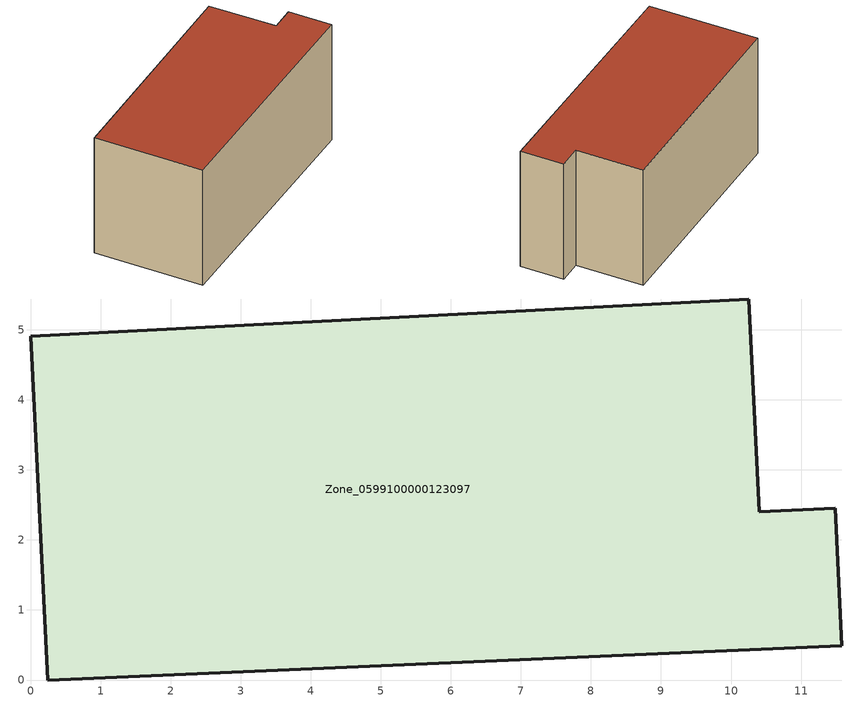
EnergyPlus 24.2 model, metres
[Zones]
Zone_0599100000123097
 floor ground (C_G): 0.24,0 0,4.91 10.25,5.44 10.4,2.4 11.49,2.45 11.58,0.49 z0
 wall outside (C_F): 11.49,2.45 10.4,2.4 10.25,5.44 0,4.91 0.24,0 11.58,0.49 11.49,2.45 z0:5.71
 roof outside (C_R): 0.24,0 11.58,0.49 11.49,2.45 10.4,2.4 10.25,5.44 0,4.91 z5.71
[BUILDING]
Pand.0599100000123097: North Axis=0; Terrain=City; Loads Convergence Tolerance Value=0.04; Temperature Convergence Tolerance Value=0.4; Solar Distribution=FullExterior; Maximum Number of Warmup Days=25; Minimum Number of Warmup Days=1
[Site:Location]
Rotterdam.The.Hague.AP_ZH_NLD Design_Conditions: Latitude=51.96; Longitude=4.45; Time Zone=1; Elevation=-4.5
[SITE:GROUNDTEMPERATURE:BUILDINGSURFACE]
18, 18, 18, 18, 18, 18, 18, 18, 18, 18, 18, 18
[MATERIAL] Thermal Absorptance=0.9; Solar Absorptance=0.7; Visible Absorptance=0.7
Name | Roughness | Thickness | Conductivity | Density | Specific Heat
G.TI.1946-1964 | MediumSmooth | 0.15 | 1 | 540 | 1210
F.TI.1946-1964 | Rough | 0.3 | 0.857143 | 1920 | 840
R.TI.1946-1964 | MediumRough | 0.2 | 0.277778 | 1500 | 1000
[CONSTRUCTION]
C_G: G.TI.1946-1964
C_F: F.TI.1946-1964
C_R: R.TI.1946-1964
[ZONE]
Zone_0599100000123097: Type=1; Multiplier=1; Ceiling Height=Autocalculate; Volume=Autocalculate; Floor Area=autocalculate; Part of Total Floor Area=Yes
[ZONEINFILTRATION:DESIGNFLOWRATE]
Infil_Zone_0599100000123097: Zone or ZoneList or Space or SpaceList=Zone_0599100000123097; Schedule=AlwaysOn; Design Flow Rate Calculation Method=Flow/Area; Flow Rate per Floor Area=0.003; Constant Term Coefficient=1; Temperature Term Coefficient=0; Velocity Term Coefficient=0; Velocity Squared Term Coefficient=0
[HVACTEMPLATE:ZONE:IDEALLOADSAIRSYSTEM]
Zone_0599100000123097: Maximum Heating Supply Air Temperature=50; Minimum Cooling Supply Air Temperature=13; Maximum Heating Supply Air Humidity Ratio=0.0156; Minimum Cooling Supply Air Humidity Ratio=0.0077; Heating Limit=NoLimit; Cooling Limit=NoLimit; Dehumidification Control Type=ConstantSensibleHeatRatio; Cooling Sensible Heat Ratio=0.7; Dehumidification Setpoint=60; Humidification Control Type=None; Humidification Setpoint=30; Outdoor Air Method=None; Outdoor Air Flow Rate per Person=0.00944; Outdoor Air Flow Rate per Zone Floor Area=0; Outdoor Air Flow Rate per Zone=0; Demand Controlled Ventilation Type=None; Outdoor Air Economizer Type=NoEconomizer; Heat Recovery Type=None; Sensible Heat Recovery Effectiveness=0.7; Latent Heat Recovery Effectiveness=0.65
[ZONECONTROL:THERMOSTAT]
ThermostatControl_Zone_0599100000123097: Zone or ZoneList=Zone_0599100000123097; Control Type Schedule=DualSetpointControlType; Control 1=Thermostat_Zone_0599100000123097; Temperature Difference Between Cutout And Setpoint=0
[THERMOSTATSETPOINT:DUALSETPOINT]
Thermostat_Zone_0599100000123097: Heating Setpoint Temperature Schedule=HeatingSetpoint_Zone_0599100000123097; Cooling Setpoint Temperature Schedule=CoolingSetpoint_Zone_0599100000123097
[SCHEDULE:COMPACT]
HeatingSetpoint_Zone_0599100000123097: Through: 12/31, For: AllDays, Until: 24:00, 21
CoolingSetpoint_Zone_0599100000123097: Through: 12/31, For: AllDays, Until: 24:00, 24
DualSetpointControlType: Through: 12/31, For: AllDays, Until: 24:00, 4
AlwaysOn: Through: 12/31, For: AllDays, Until: 24:00, 1
